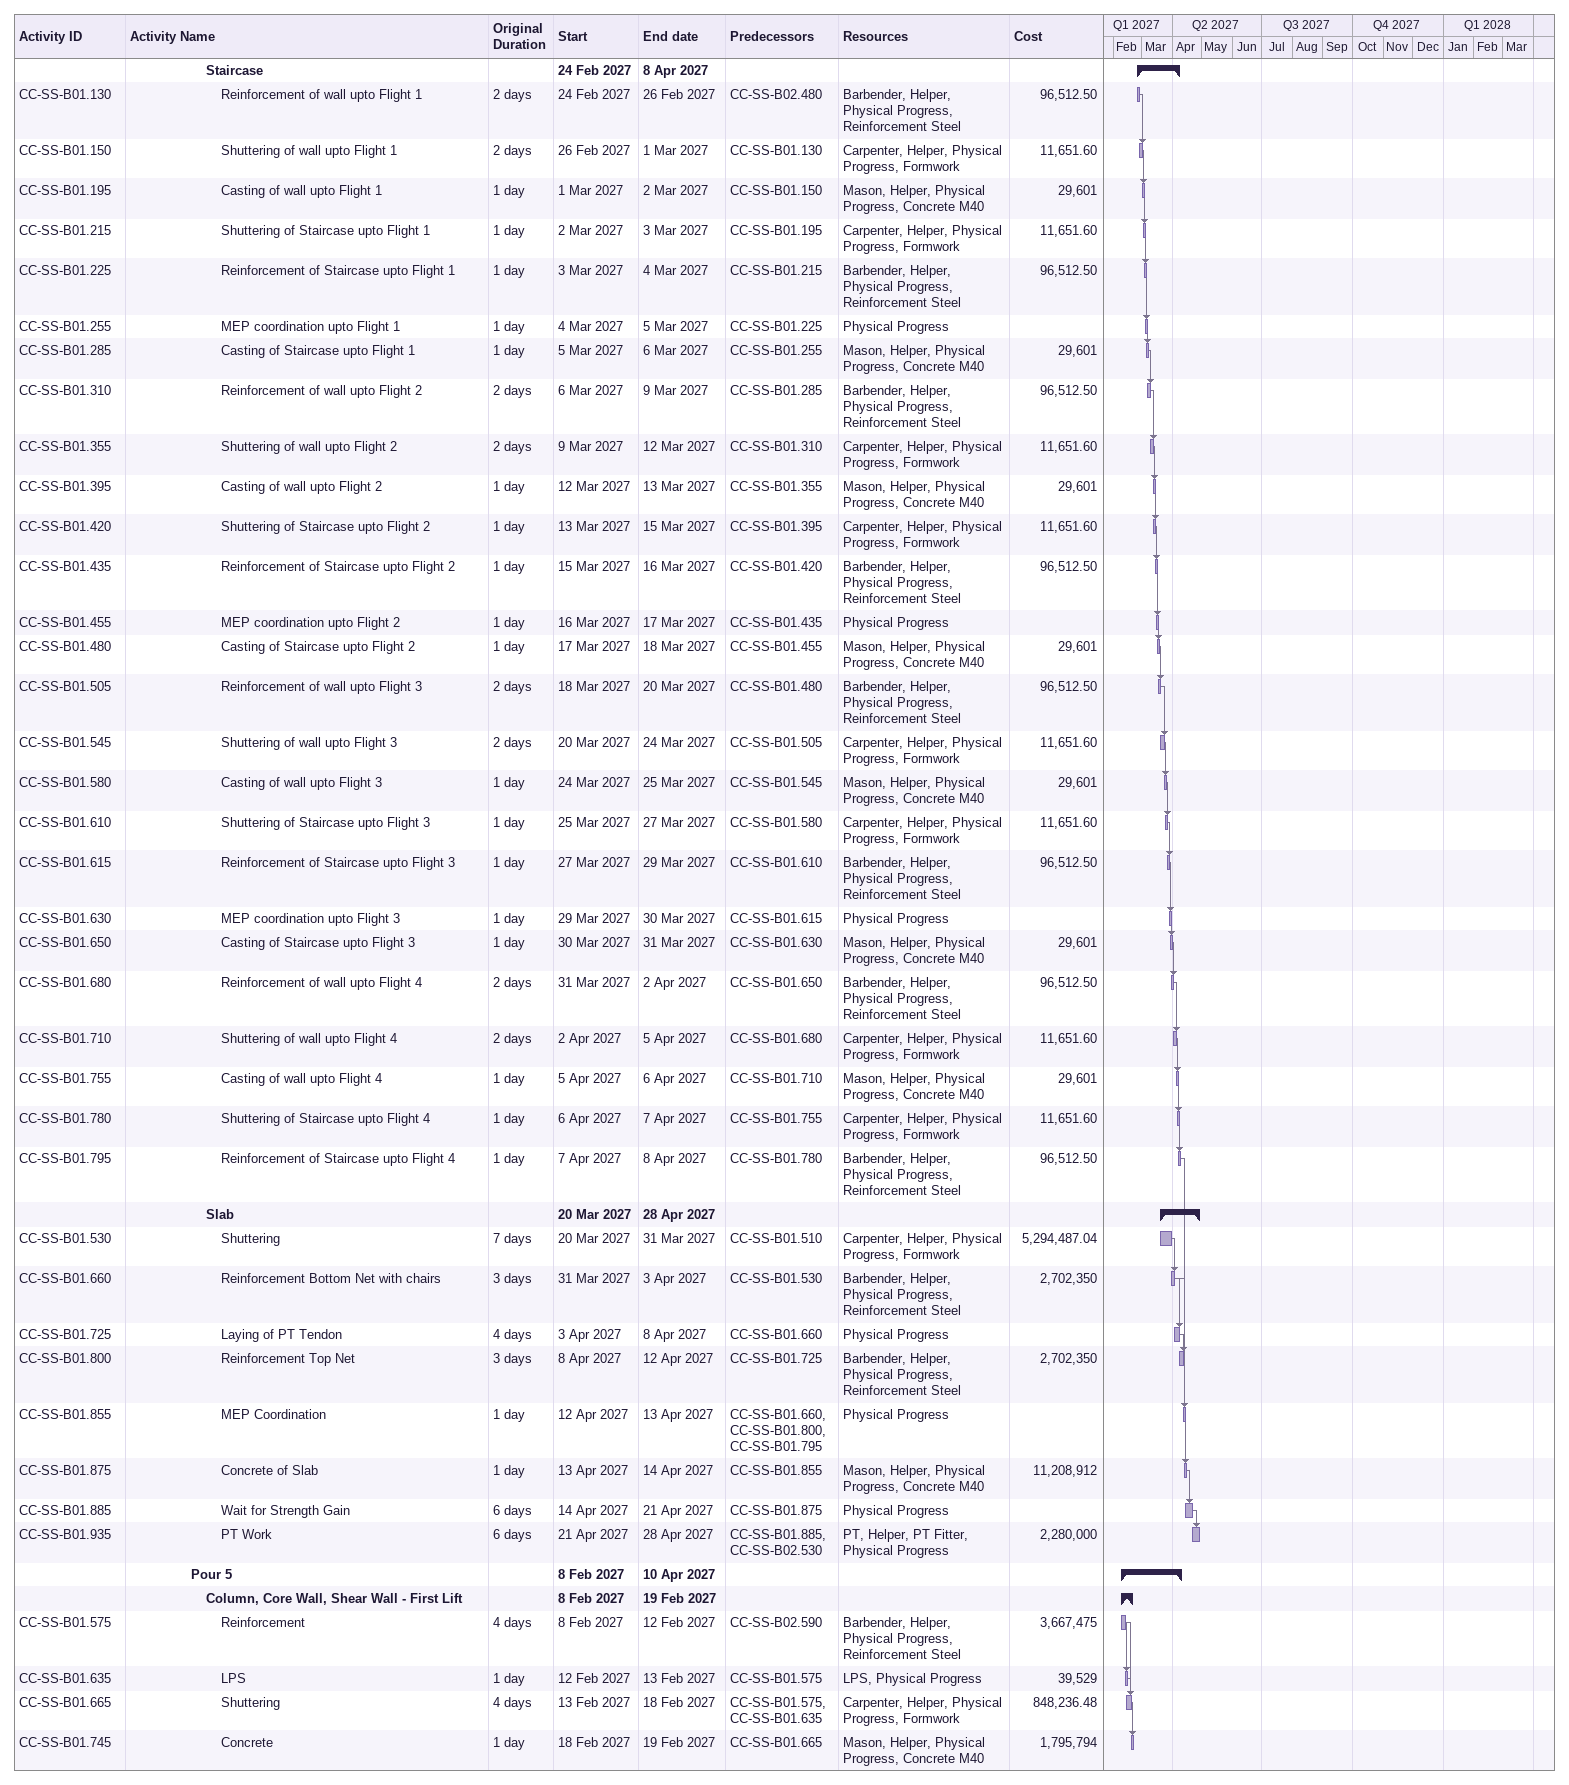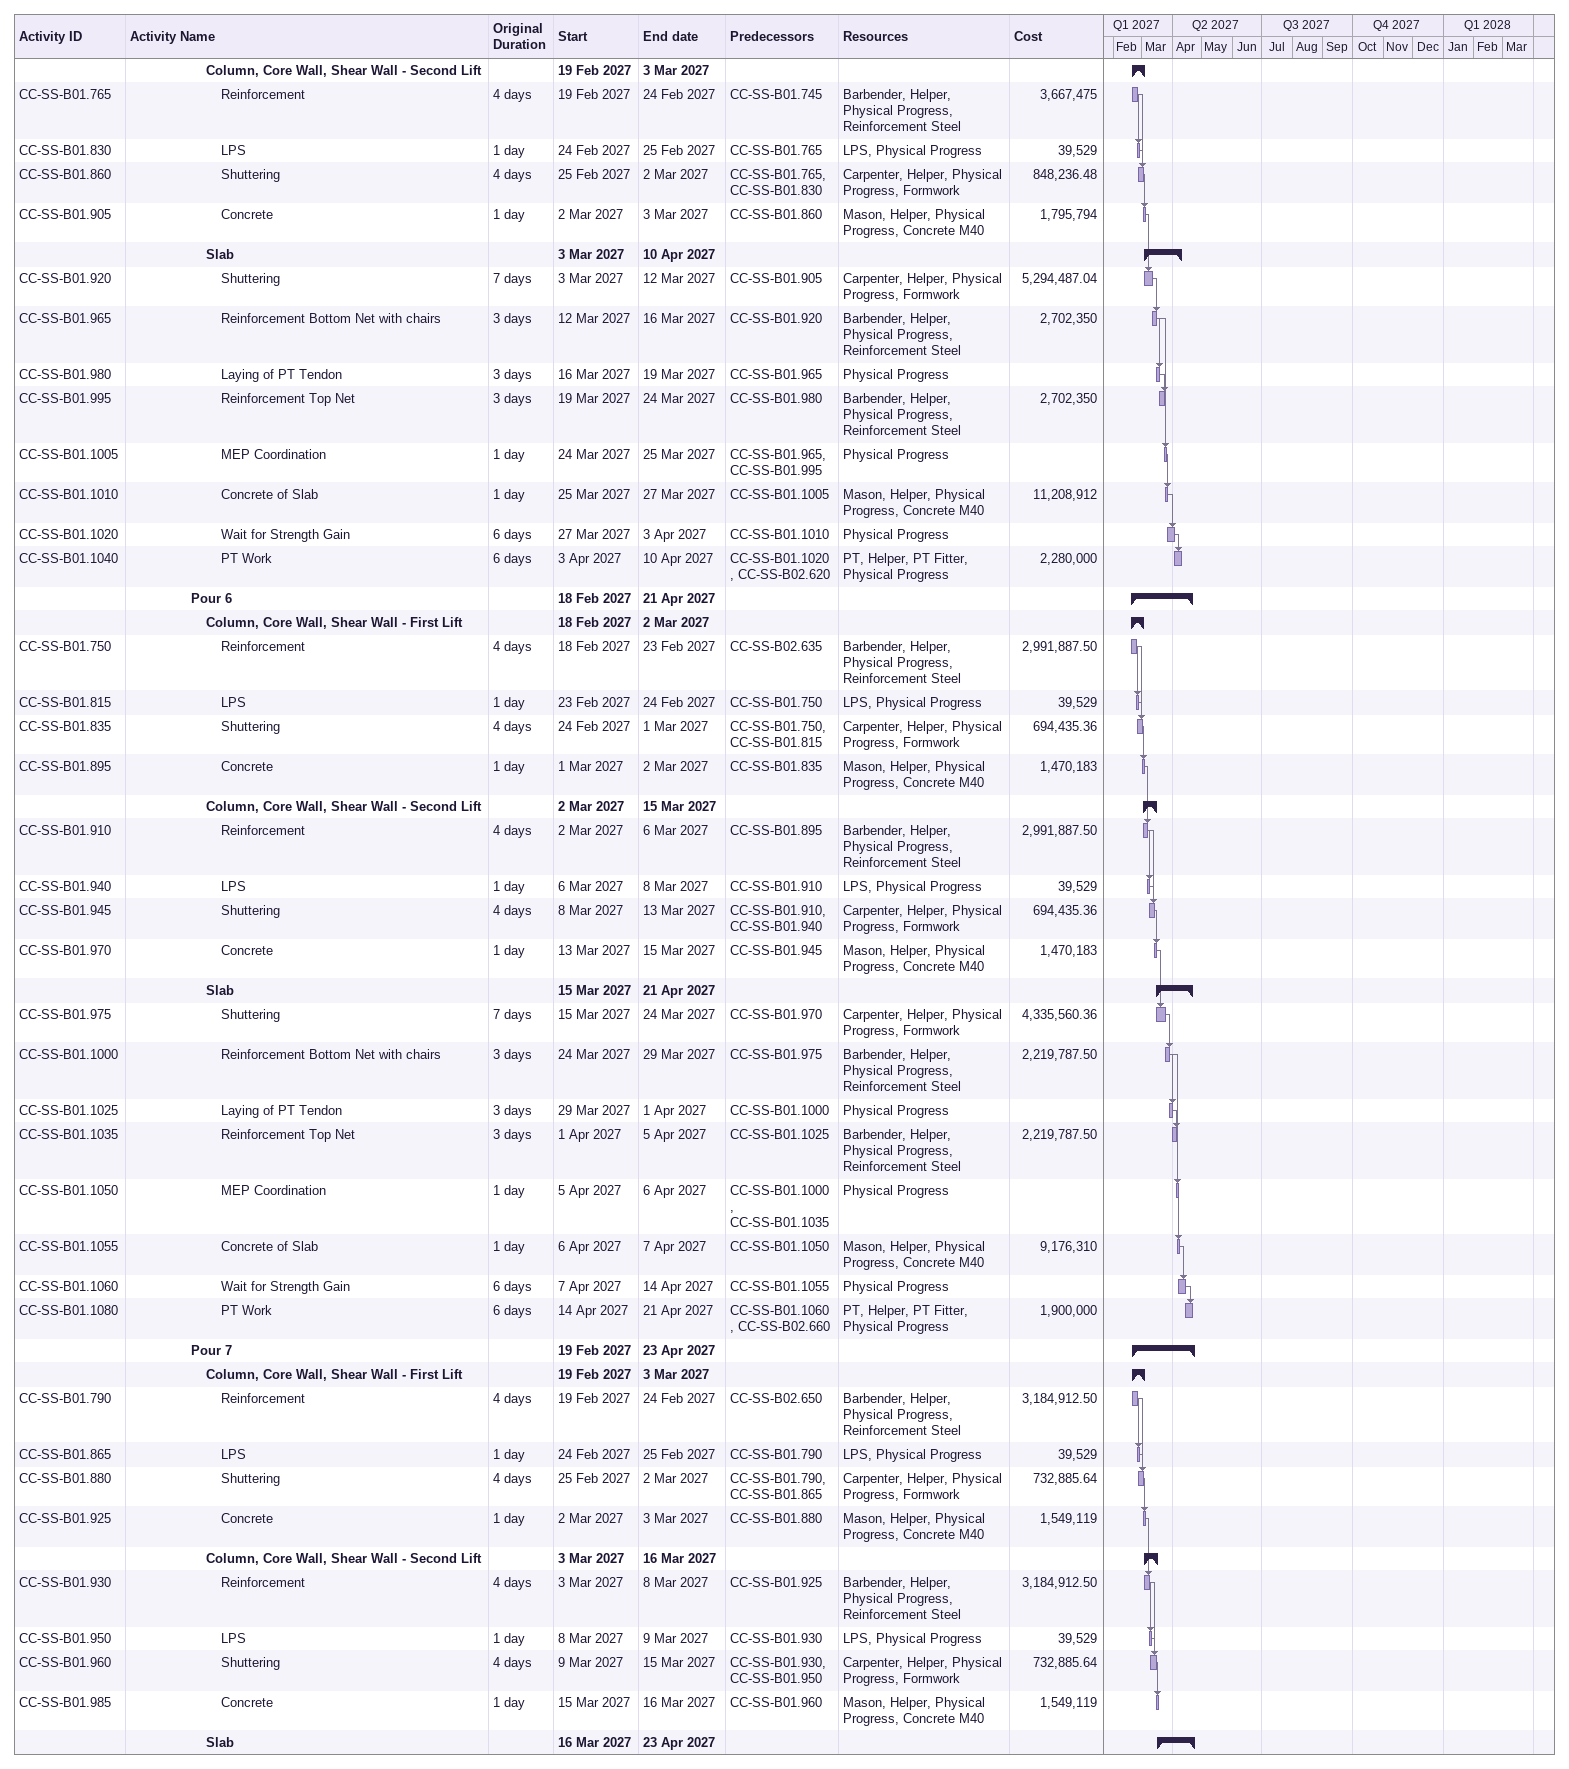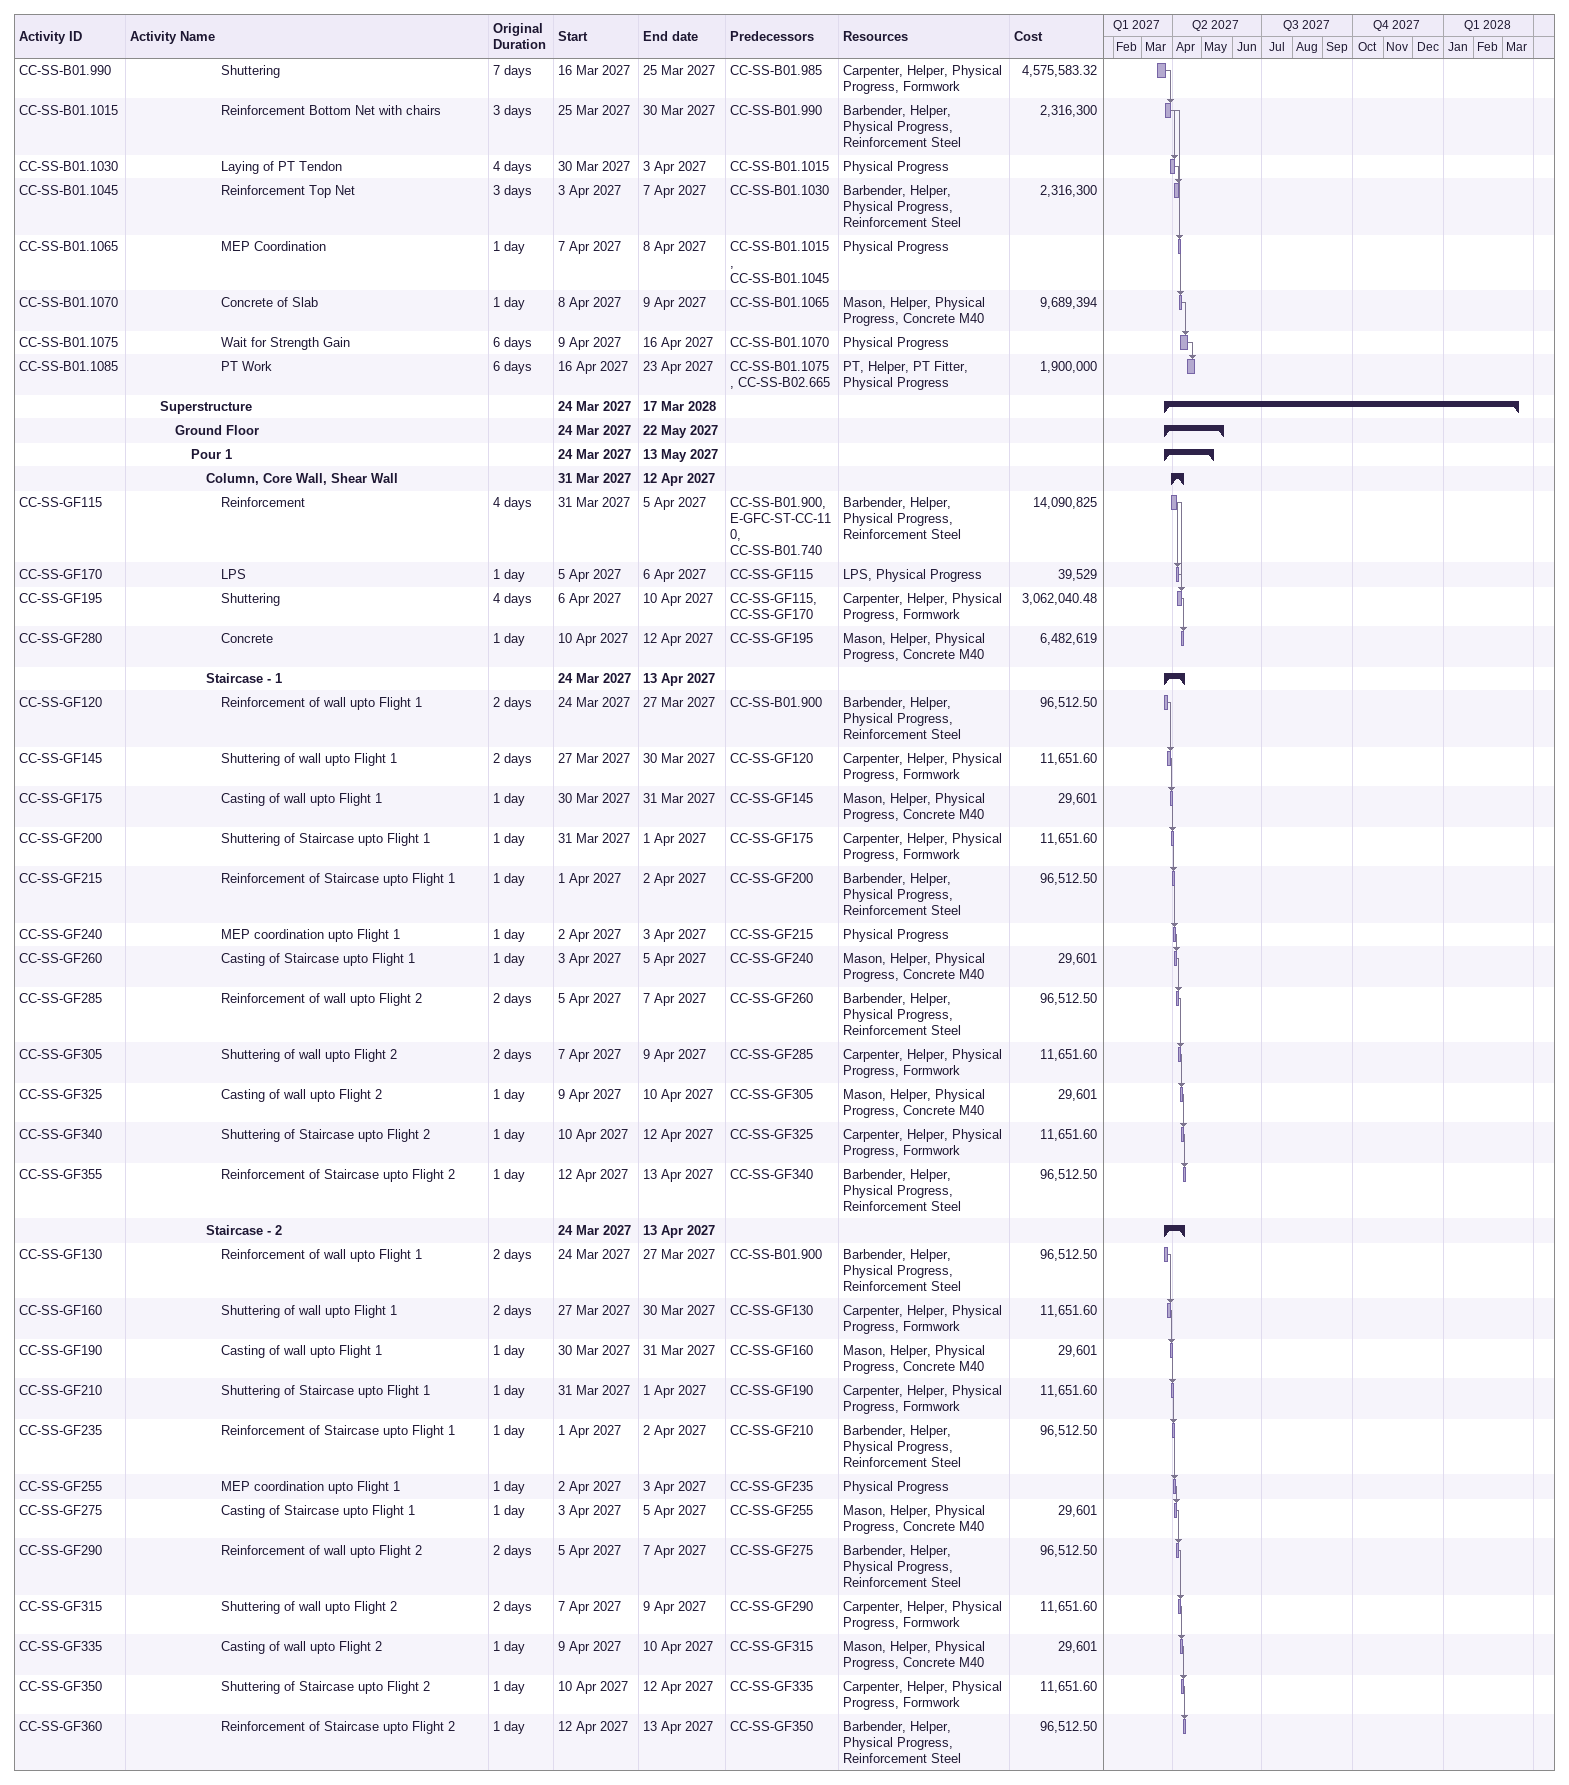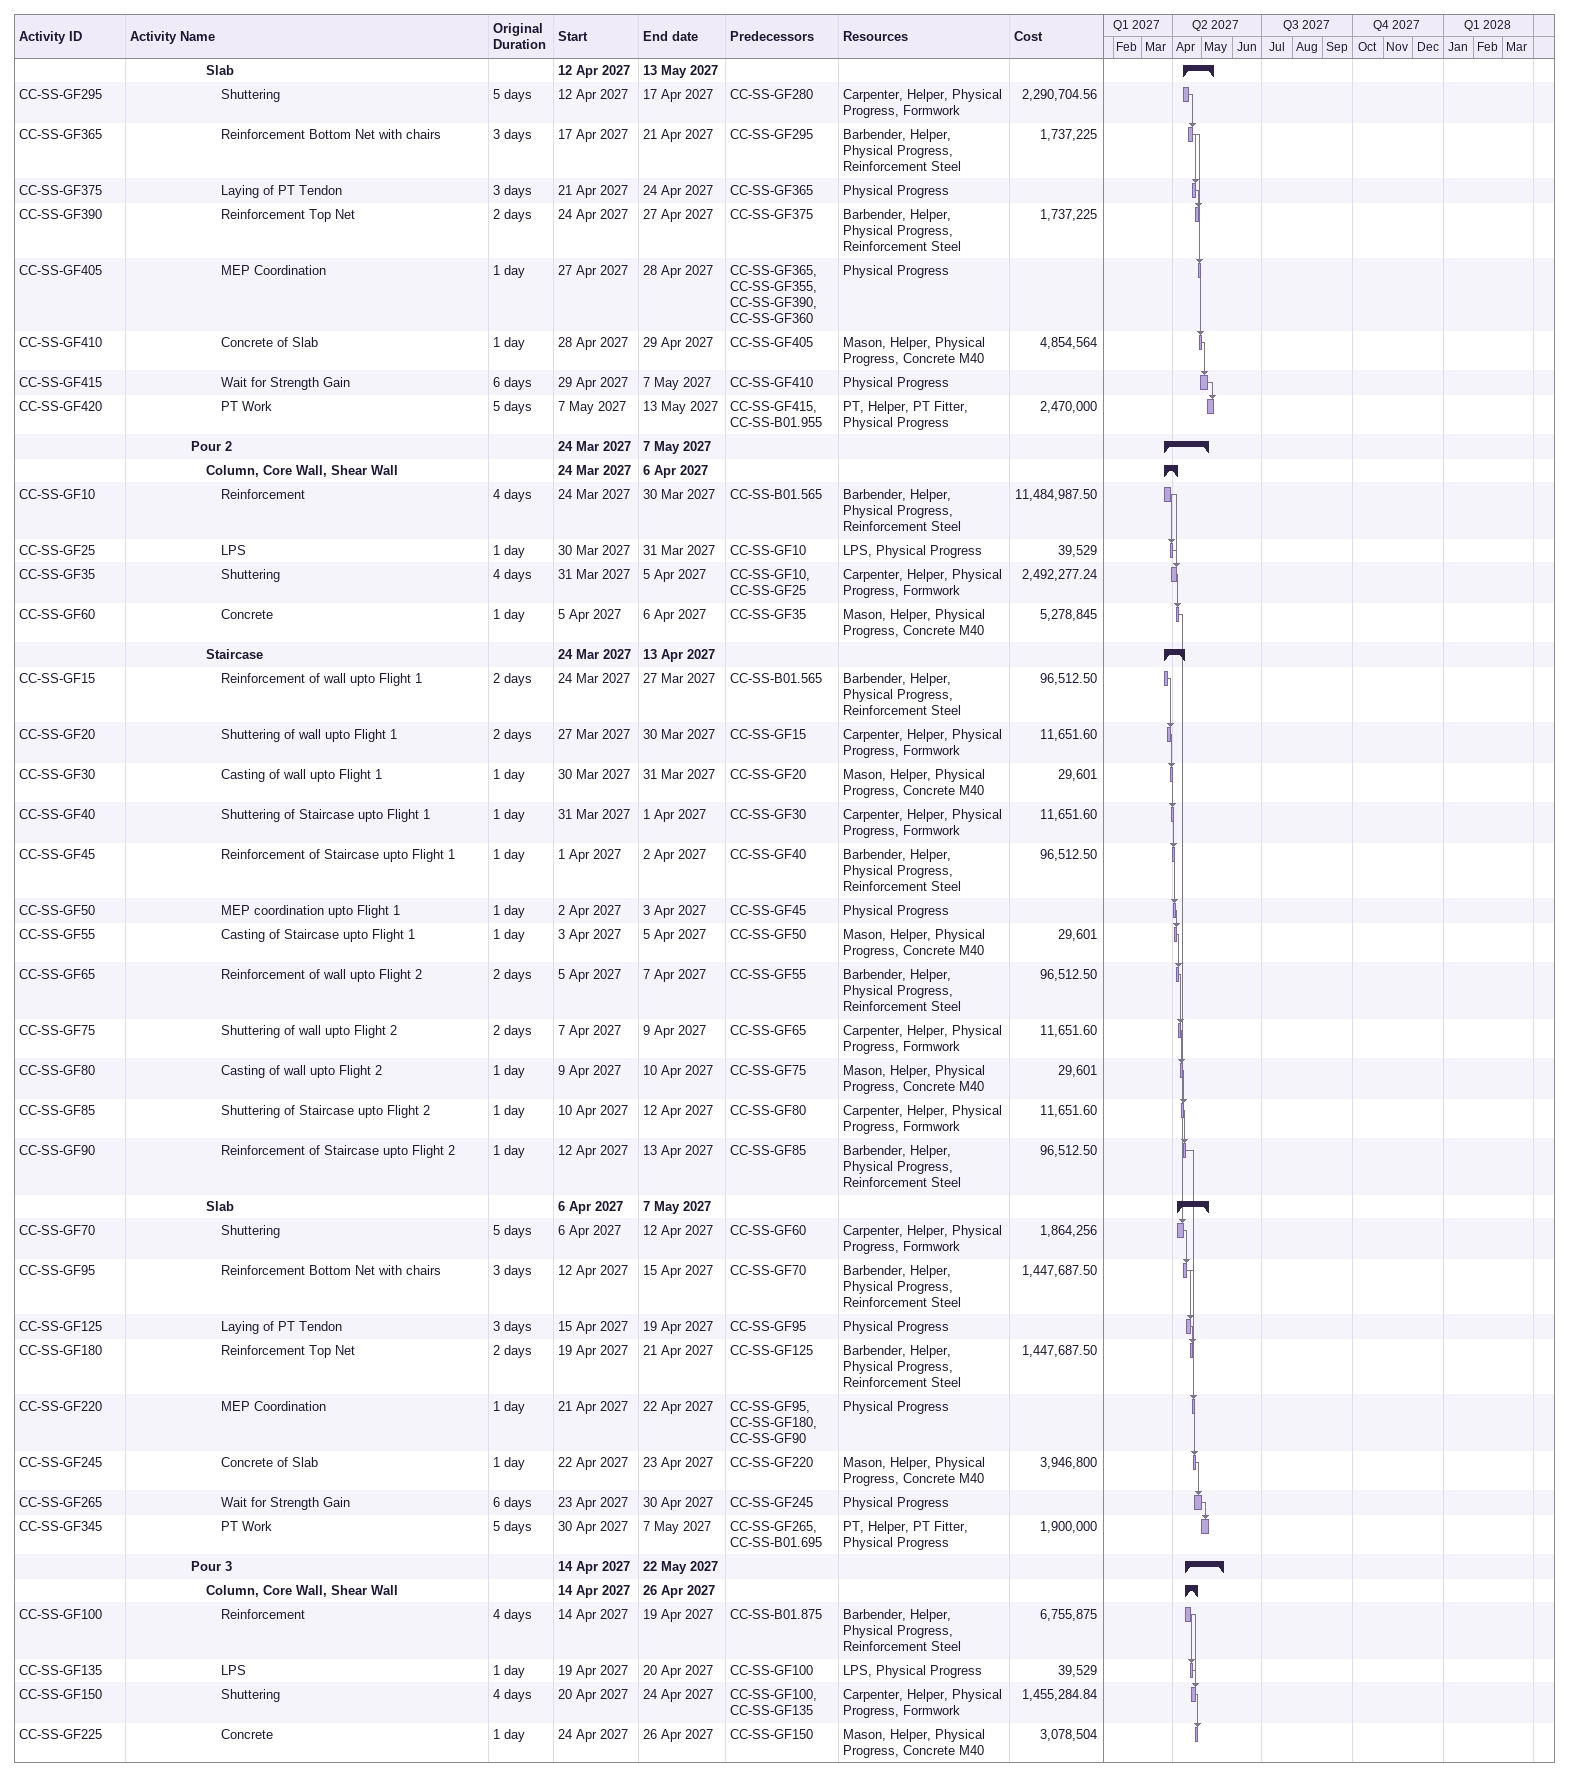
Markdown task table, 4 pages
| ID | Level | Task | Original duration | Start | Finish | Predecessors | Resources | Cost |
|---|---|---|---|---|---|---|---|---|
|  | 6 | **Staircase** |  | 2027-02-24 | 2027-04-08 |  |  |  |
| CC-SS-B01.130 | 7 | Reinforcement of wall upto Flight 1 | 2d | 2027-02-24 | 2027-02-26 | CC-SS-B02.480 | Barbender, Helper, Physical Progress, Reinforcement Steel | 96512.50 |
| CC-SS-B01.150 | 7 | Shuttering of wall upto Flight 1 | 2d | 2027-02-26 | 2027-03-01 | CC-SS-B01.130 | Carpenter, Helper, Physical Progress, Formwork | 11651.60 |
| CC-SS-B01.195 | 7 | Casting of wall upto Flight 1 | 1d | 2027-03-01 | 2027-03-02 | CC-SS-B01.150 | Mason, Helper, Physical Progress, Concrete M40 | 29601 |
| CC-SS-B01.215 | 7 | Shuttering of Staircase upto Flight 1 | 1d | 2027-03-02 | 2027-03-03 | CC-SS-B01.195 | Carpenter, Helper, Physical Progress, Formwork | 11651.60 |
| CC-SS-B01.225 | 7 | Reinforcement of Staircase upto Flight 1 | 1d | 2027-03-03 | 2027-03-04 | CC-SS-B01.215 | Barbender, Helper, Physical Progress, Reinforcement Steel | 96512.50 |
| CC-SS-B01.255 | 7 | MEP coordination upto Flight 1 | 1d | 2027-03-04 | 2027-03-05 | CC-SS-B01.225 | Physical Progress |  |
| CC-SS-B01.285 | 7 | Casting of Staircase upto Flight 1 | 1d | 2027-03-05 | 2027-03-06 | CC-SS-B01.255 | Mason, Helper, Physical Progress, Concrete M40 | 29601 |
| CC-SS-B01.310 | 7 | Reinforcement of wall upto Flight 2 | 2d | 2027-03-06 | 2027-03-09 | CC-SS-B01.285 | Barbender, Helper, Physical Progress, Reinforcement Steel | 96512.50 |
| CC-SS-B01.355 | 7 | Shuttering of wall upto Flight 2 | 2d | 2027-03-09 | 2027-03-12 | CC-SS-B01.310 | Carpenter, Helper, Physical Progress, Formwork | 11651.60 |
| CC-SS-B01.395 | 7 | Casting of wall upto Flight 2 | 1d | 2027-03-12 | 2027-03-13 | CC-SS-B01.355 | Mason, Helper, Physical Progress, Concrete M40 | 29601 |
| CC-SS-B01.420 | 7 | Shuttering of Staircase upto Flight 2 | 1d | 2027-03-13 | 2027-03-15 | CC-SS-B01.395 | Carpenter, Helper, Physical Progress, Formwork | 11651.60 |
| CC-SS-B01.435 | 7 | Reinforcement of Staircase upto Flight 2 | 1d | 2027-03-15 | 2027-03-16 | CC-SS-B01.420 | Barbender, Helper, Physical Progress, Reinforcement Steel | 96512.50 |
| CC-SS-B01.455 | 7 | MEP coordination upto Flight 2 | 1d | 2027-03-16 | 2027-03-17 | CC-SS-B01.435 | Physical Progress |  |
| CC-SS-B01.480 | 7 | Casting of Staircase upto Flight 2 | 1d | 2027-03-17 | 2027-03-18 | CC-SS-B01.455 | Mason, Helper, Physical Progress, Concrete M40 | 29601 |
| CC-SS-B01.505 | 7 | Reinforcement of wall upto Flight 3 | 2d | 2027-03-18 | 2027-03-20 | CC-SS-B01.480 | Barbender, Helper, Physical Progress, Reinforcement Steel | 96512.50 |
| CC-SS-B01.545 | 7 | Shuttering of wall upto Flight 3 | 2d | 2027-03-20 | 2027-03-24 | CC-SS-B01.505 | Carpenter, Helper, Physical Progress, Formwork | 11651.60 |
| CC-SS-B01.580 | 7 | Casting of wall upto Flight 3 | 1d | 2027-03-24 | 2027-03-25 | CC-SS-B01.545 | Mason, Helper, Physical Progress, Concrete M40 | 29601 |
| CC-SS-B01.610 | 7 | Shuttering of Staircase upto Flight 3 | 1d | 2027-03-25 | 2027-03-27 | CC-SS-B01.580 | Carpenter, Helper, Physical Progress, Formwork | 11651.60 |
| CC-SS-B01.615 | 7 | Reinforcement of Staircase upto Flight 3 | 1d | 2027-03-27 | 2027-03-29 | CC-SS-B01.610 | Barbender, Helper, Physical Progress, Reinforcement Steel | 96512.50 |
| CC-SS-B01.630 | 7 | MEP coordination upto Flight 3 | 1d | 2027-03-29 | 2027-03-30 | CC-SS-B01.615 | Physical Progress |  |
| CC-SS-B01.650 | 7 | Casting of Staircase upto Flight 3 | 1d | 2027-03-30 | 2027-03-31 | CC-SS-B01.630 | Mason, Helper, Physical Progress, Concrete M40 | 29601 |
| CC-SS-B01.680 | 7 | Reinforcement of wall upto Flight 4 | 2d | 2027-03-31 | 2027-04-02 | CC-SS-B01.650 | Barbender, Helper, Physical Progress, Reinforcement Steel | 96512.50 |
| CC-SS-B01.710 | 7 | Shuttering of wall upto Flight 4 | 2d | 2027-04-02 | 2027-04-05 | CC-SS-B01.680 | Carpenter, Helper, Physical Progress, Formwork | 11651.60 |
| CC-SS-B01.755 | 7 | Casting of wall upto Flight 4 | 1d | 2027-04-05 | 2027-04-06 | CC-SS-B01.710 | Mason, Helper, Physical Progress, Concrete M40 | 29601 |
| CC-SS-B01.780 | 7 | Shuttering of Staircase upto Flight 4 | 1d | 2027-04-06 | 2027-04-07 | CC-SS-B01.755 | Carpenter, Helper, Physical Progress, Formwork | 11651.60 |
| CC-SS-B01.795 | 7 | Reinforcement of Staircase upto Flight 4 | 1d | 2027-04-07 | 2027-04-08 | CC-SS-B01.780 | Barbender, Helper, Physical Progress, Reinforcement Steel | 96512.50 |
|  | 6 | **Slab** |  | 2027-03-20 | 2027-04-28 |  |  |  |
| CC-SS-B01.530 | 7 | Shuttering | 7d | 2027-03-20 | 2027-03-31 | CC-SS-B01.510 | Carpenter, Helper, Physical Progress, Formwork | 5294487.04 |
| CC-SS-B01.660 | 7 | Reinforcement Bottom Net with chairs | 3d | 2027-03-31 | 2027-04-03 | CC-SS-B01.530 | Barbender, Helper, Physical Progress, Reinforcement Steel | 2702350 |
| CC-SS-B01.725 | 7 | Laying of PT Tendon | 4d | 2027-04-03 | 2027-04-08 | CC-SS-B01.660 | Physical Progress |  |
| CC-SS-B01.800 | 7 | Reinforcement Top Net | 3d | 2027-04-08 | 2027-04-12 | CC-SS-B01.725 | Barbender, Helper, Physical Progress, Reinforcement Steel | 2702350 |
| CC-SS-B01.855 | 7 | MEP Coordination | 1d | 2027-04-12 | 2027-04-13 | CC-SS-B01.660, CC-SS-B01.800, CC-SS-B01.795 | Physical Progress |  |
| CC-SS-B01.875 | 7 | Concrete of Slab | 1d | 2027-04-13 | 2027-04-14 | CC-SS-B01.855 | Mason, Helper, Physical Progress, Concrete M40 | 11208912 |
| CC-SS-B01.885 | 7 | Wait for Strength Gain | 6d | 2027-04-14 | 2027-04-21 | CC-SS-B01.875 | Physical Progress |  |
| CC-SS-B01.935 | 7 | PT Work | 6d | 2027-04-21 | 2027-04-28 | CC-SS-B01.885, CC-SS-B02.530 | PT, Helper, PT Fitter, Physical Progress | 2280000 |
|  | 5 | **Pour 5** |  | 2027-02-08 | 2027-04-10 |  |  |  |
|  | 6 | **Column, Core Wall, Shear Wall - First Lift** |  | 2027-02-08 | 2027-02-19 |  |  |  |
| CC-SS-B01.575 | 7 | Reinforcement | 4d | 2027-02-08 | 2027-02-12 | CC-SS-B02.590 | Barbender, Helper, Physical Progress, Reinforcement Steel | 3667475 |
| CC-SS-B01.635 | 7 | LPS | 1d | 2027-02-12 | 2027-02-13 | CC-SS-B01.575 | LPS, Physical Progress | 39529 |
| CC-SS-B01.665 | 7 | Shuttering | 4d | 2027-02-13 | 2027-02-18 | CC-SS-B01.575, CC-SS-B01.635 | Carpenter, Helper, Physical Progress, Formwork | 848236.48 |
| CC-SS-B01.745 | 7 | Concrete | 1d | 2027-02-18 | 2027-02-19 | CC-SS-B01.665 | Mason, Helper, Physical Progress, Concrete M40 | 1795794 |
|  | 6 | **Column, Core Wall, Shear Wall - Second Lift** |  | 2027-02-19 | 2027-03-03 |  |  |  |
| CC-SS-B01.765 | 7 | Reinforcement | 4d | 2027-02-19 | 2027-02-24 | CC-SS-B01.745 | Barbender, Helper, Physical Progress, Reinforcement Steel | 3667475 |
| CC-SS-B01.830 | 7 | LPS | 1d | 2027-02-24 | 2027-02-25 | CC-SS-B01.765 | LPS, Physical Progress | 39529 |
| CC-SS-B01.860 | 7 | Shuttering | 4d | 2027-02-25 | 2027-03-02 | CC-SS-B01.765, CC-SS-B01.830 | Carpenter, Helper, Physical Progress, Formwork | 848236.48 |
| CC-SS-B01.905 | 7 | Concrete | 1d | 2027-03-02 | 2027-03-03 | CC-SS-B01.860 | Mason, Helper, Physical Progress, Concrete M40 | 1795794 |
|  | 6 | **Slab** |  | 2027-03-03 | 2027-04-10 |  |  |  |
| CC-SS-B01.920 | 7 | Shuttering | 7d | 2027-03-03 | 2027-03-12 | CC-SS-B01.905 | Carpenter, Helper, Physical Progress, Formwork | 5294487.04 |
| CC-SS-B01.965 | 7 | Reinforcement Bottom Net with chairs | 3d | 2027-03-12 | 2027-03-16 | CC-SS-B01.920 | Barbender, Helper, Physical Progress, Reinforcement Steel | 2702350 |
| CC-SS-B01.980 | 7 | Laying of PT Tendon | 3d | 2027-03-16 | 2027-03-19 | CC-SS-B01.965 | Physical Progress |  |
| CC-SS-B01.995 | 7 | Reinforcement Top Net | 3d | 2027-03-19 | 2027-03-24 | CC-SS-B01.980 | Barbender, Helper, Physical Progress, Reinforcement Steel | 2702350 |
| CC-SS-B01.1005 | 7 | MEP Coordination | 1d | 2027-03-24 | 2027-03-25 | CC-SS-B01.965, CC-SS-B01.995 | Physical Progress |  |
| CC-SS-B01.1010 | 7 | Concrete of Slab | 1d | 2027-03-25 | 2027-03-27 | CC-SS-B01.1005 | Mason, Helper, Physical Progress, Concrete M40 | 11208912 |
| CC-SS-B01.1020 | 7 | Wait for Strength Gain | 6d | 2027-03-27 | 2027-04-03 | CC-SS-B01.1010 | Physical Progress |  |
| CC-SS-B01.1040 | 7 | PT Work | 6d | 2027-04-03 | 2027-04-10 | CC-SS-B01.1020, CC-SS-B02.620 | PT, Helper, PT Fitter, Physical Progress | 2280000 |
|  | 5 | **Pour 6** |  | 2027-02-18 | 2027-04-21 |  |  |  |
|  | 6 | **Column, Core Wall, Shear Wall - First Lift** |  | 2027-02-18 | 2027-03-02 |  |  |  |
| CC-SS-B01.750 | 7 | Reinforcement | 4d | 2027-02-18 | 2027-02-23 | CC-SS-B02.635 | Barbender, Helper, Physical Progress, Reinforcement Steel | 2991887.50 |
| CC-SS-B01.815 | 7 | LPS | 1d | 2027-02-23 | 2027-02-24 | CC-SS-B01.750 | LPS, Physical Progress | 39529 |
| CC-SS-B01.835 | 7 | Shuttering | 4d | 2027-02-24 | 2027-03-01 | CC-SS-B01.750, CC-SS-B01.815 | Carpenter, Helper, Physical Progress, Formwork | 694435.36 |
| CC-SS-B01.895 | 7 | Concrete | 1d | 2027-03-01 | 2027-03-02 | CC-SS-B01.835 | Mason, Helper, Physical Progress, Concrete M40 | 1470183 |
|  | 6 | **Column, Core Wall, Shear Wall - Second Lift** |  | 2027-03-02 | 2027-03-15 |  |  |  |
| CC-SS-B01.910 | 7 | Reinforcement | 4d | 2027-03-02 | 2027-03-06 | CC-SS-B01.895 | Barbender, Helper, Physical Progress, Reinforcement Steel | 2991887.50 |
| CC-SS-B01.940 | 7 | LPS | 1d | 2027-03-06 | 2027-03-08 | CC-SS-B01.910 | LPS, Physical Progress | 39529 |
| CC-SS-B01.945 | 7 | Shuttering | 4d | 2027-03-08 | 2027-03-13 | CC-SS-B01.910, CC-SS-B01.940 | Carpenter, Helper, Physical Progress, Formwork | 694435.36 |
| CC-SS-B01.970 | 7 | Concrete | 1d | 2027-03-13 | 2027-03-15 | CC-SS-B01.945 | Mason, Helper, Physical Progress, Concrete M40 | 1470183 |
|  | 6 | **Slab** |  | 2027-03-15 | 2027-04-21 |  |  |  |
| CC-SS-B01.975 | 7 | Shuttering | 7d | 2027-03-15 | 2027-03-24 | CC-SS-B01.970 | Carpenter, Helper, Physical Progress, Formwork | 4335560.36 |
| CC-SS-B01.1000 | 7 | Reinforcement Bottom Net with chairs | 3d | 2027-03-24 | 2027-03-29 | CC-SS-B01.975 | Barbender, Helper, Physical Progress, Reinforcement Steel | 2219787.50 |
| CC-SS-B01.1025 | 7 | Laying of PT Tendon | 3d | 2027-03-29 | 2027-04-01 | CC-SS-B01.1000 | Physical Progress |  |
| CC-SS-B01.1035 | 7 | Reinforcement Top Net | 3d | 2027-04-01 | 2027-04-05 | CC-SS-B01.1025 | Barbender, Helper, Physical Progress, Reinforcement Steel | 2219787.50 |
| CC-SS-B01.1050 | 7 | MEP Coordination | 1d | 2027-04-05 | 2027-04-06 | CC-SS-B01.1000, CC-SS-B01.1035 | Physical Progress |  |
| CC-SS-B01.1055 | 7 | Concrete of Slab | 1d | 2027-04-06 | 2027-04-07 | CC-SS-B01.1050 | Mason, Helper, Physical Progress, Concrete M40 | 9176310 |
| CC-SS-B01.1060 | 7 | Wait for Strength Gain | 6d | 2027-04-07 | 2027-04-14 | CC-SS-B01.1055 | Physical Progress |  |
| CC-SS-B01.1080 | 7 | PT Work | 6d | 2027-04-14 | 2027-04-21 | CC-SS-B01.1060, CC-SS-B02.660 | PT, Helper, PT Fitter, Physical Progress | 1900000 |
|  | 5 | **Pour 7** |  | 2027-02-19 | 2027-04-23 |  |  |  |
|  | 6 | **Column, Core Wall, Shear Wall - First Lift** |  | 2027-02-19 | 2027-03-03 |  |  |  |
| CC-SS-B01.790 | 7 | Reinforcement | 4d | 2027-02-19 | 2027-02-24 | CC-SS-B02.650 | Barbender, Helper, Physical Progress, Reinforcement Steel | 3184912.50 |
| CC-SS-B01.865 | 7 | LPS | 1d | 2027-02-24 | 2027-02-25 | CC-SS-B01.790 | LPS, Physical Progress | 39529 |
| CC-SS-B01.880 | 7 | Shuttering | 4d | 2027-02-25 | 2027-03-02 | CC-SS-B01.790, CC-SS-B01.865 | Carpenter, Helper, Physical Progress, Formwork | 732885.64 |
| CC-SS-B01.925 | 7 | Concrete | 1d | 2027-03-02 | 2027-03-03 | CC-SS-B01.880 | Mason, Helper, Physical Progress, Concrete M40 | 1549119 |
|  | 6 | **Column, Core Wall, Shear Wall - Second Lift** |  | 2027-03-03 | 2027-03-16 |  |  |  |
| CC-SS-B01.930 | 7 | Reinforcement | 4d | 2027-03-03 | 2027-03-08 | CC-SS-B01.925 | Barbender, Helper, Physical Progress, Reinforcement Steel | 3184912.50 |
| CC-SS-B01.950 | 7 | LPS | 1d | 2027-03-08 | 2027-03-09 | CC-SS-B01.930 | LPS, Physical Progress | 39529 |
| CC-SS-B01.960 | 7 | Shuttering | 4d | 2027-03-09 | 2027-03-15 | CC-SS-B01.930, CC-SS-B01.950 | Carpenter, Helper, Physical Progress, Formwork | 732885.64 |
| CC-SS-B01.985 | 7 | Concrete | 1d | 2027-03-15 | 2027-03-16 | CC-SS-B01.960 | Mason, Helper, Physical Progress, Concrete M40 | 1549119 |
|  | 6 | **Slab** |  | 2027-03-16 | 2027-04-23 |  |  |  |
| CC-SS-B01.990 | 7 | Shuttering | 7d | 2027-03-16 | 2027-03-25 | CC-SS-B01.985 | Carpenter, Helper, Physical Progress, Formwork | 4575583.32 |
| CC-SS-B01.1015 | 7 | Reinforcement Bottom Net with chairs | 3d | 2027-03-25 | 2027-03-30 | CC-SS-B01.990 | Barbender, Helper, Physical Progress, Reinforcement Steel | 2316300 |
| CC-SS-B01.1030 | 7 | Laying of PT Tendon | 4d | 2027-03-30 | 2027-04-03 | CC-SS-B01.1015 | Physical Progress |  |
| CC-SS-B01.1045 | 7 | Reinforcement Top Net | 3d | 2027-04-03 | 2027-04-07 | CC-SS-B01.1030 | Barbender, Helper, Physical Progress, Reinforcement Steel | 2316300 |
| CC-SS-B01.1065 | 7 | MEP Coordination | 1d | 2027-04-07 | 2027-04-08 | CC-SS-B01.1015, CC-SS-B01.1045 | Physical Progress |  |
| CC-SS-B01.1070 | 7 | Concrete of Slab | 1d | 2027-04-08 | 2027-04-09 | CC-SS-B01.1065 | Mason, Helper, Physical Progress, Concrete M40 | 9689394 |
| CC-SS-B01.1075 | 7 | Wait for Strength Gain | 6d | 2027-04-09 | 2027-04-16 | CC-SS-B01.1070 | Physical Progress |  |
| CC-SS-B01.1085 | 7 | PT Work | 6d | 2027-04-16 | 2027-04-23 | CC-SS-B01.1075, CC-SS-B02.665 | PT, Helper, PT Fitter, Physical Progress | 1900000 |
|  | 3 | **Superstructure** |  | 2027-03-24 | 2028-03-17 |  |  |  |
|  | 4 | **Ground Floor** |  | 2027-03-24 | 2027-05-22 |  |  |  |
|  | 5 | **Pour 1** |  | 2027-03-24 | 2027-05-13 |  |  |  |
|  | 6 | **Column, Core Wall, Shear Wall** |  | 2027-03-31 | 2027-04-12 |  |  |  |
| CC-SS-GF115 | 7 | Reinforcement | 4d | 2027-03-31 | 2027-04-05 | CC-SS-B01.900, E-GFC-ST-CC-110, CC-SS-B01.740 | Barbender, Helper, Physical Progress, Reinforcement Steel | 14090825 |
| CC-SS-GF170 | 7 | LPS | 1d | 2027-04-05 | 2027-04-06 | CC-SS-GF115 | LPS, Physical Progress | 39529 |
| CC-SS-GF195 | 7 | Shuttering | 4d | 2027-04-06 | 2027-04-10 | CC-SS-GF115, CC-SS-GF170 | Carpenter, Helper, Physical Progress, Formwork | 3062040.48 |
| CC-SS-GF280 | 7 | Concrete | 1d | 2027-04-10 | 2027-04-12 | CC-SS-GF195 | Mason, Helper, Physical Progress, Concrete M40 | 6482619 |
|  | 6 | **Staircase - 1** |  | 2027-03-24 | 2027-04-13 |  |  |  |
| CC-SS-GF120 | 7 | Reinforcement of wall upto Flight 1 | 2d | 2027-03-24 | 2027-03-27 | CC-SS-B01.900 | Barbender, Helper, Physical Progress, Reinforcement Steel | 96512.50 |
| CC-SS-GF145 | 7 | Shuttering of wall upto Flight 1 | 2d | 2027-03-27 | 2027-03-30 | CC-SS-GF120 | Carpenter, Helper, Physical Progress, Formwork | 11651.60 |
| CC-SS-GF175 | 7 | Casting of wall upto Flight 1 | 1d | 2027-03-30 | 2027-03-31 | CC-SS-GF145 | Mason, Helper, Physical Progress, Concrete M40 | 29601 |
| CC-SS-GF200 | 7 | Shuttering of Staircase upto Flight 1 | 1d | 2027-03-31 | 2027-04-01 | CC-SS-GF175 | Carpenter, Helper, Physical Progress, Formwork | 11651.60 |
| CC-SS-GF215 | 7 | Reinforcement of Staircase upto Flight 1 | 1d | 2027-04-01 | 2027-04-02 | CC-SS-GF200 | Barbender, Helper, Physical Progress, Reinforcement Steel | 96512.50 |
| CC-SS-GF240 | 7 | MEP coordination upto Flight 1 | 1d | 2027-04-02 | 2027-04-03 | CC-SS-GF215 | Physical Progress |  |
| CC-SS-GF260 | 7 | Casting of Staircase upto Flight 1 | 1d | 2027-04-03 | 2027-04-05 | CC-SS-GF240 | Mason, Helper, Physical Progress, Concrete M40 | 29601 |
| CC-SS-GF285 | 7 | Reinforcement of wall upto Flight 2 | 2d | 2027-04-05 | 2027-04-07 | CC-SS-GF260 | Barbender, Helper, Physical Progress, Reinforcement Steel | 96512.50 |
| CC-SS-GF305 | 7 | Shuttering of wall upto Flight 2 | 2d | 2027-04-07 | 2027-04-09 | CC-SS-GF285 | Carpenter, Helper, Physical Progress, Formwork | 11651.60 |
| CC-SS-GF325 | 7 | Casting of wall upto Flight 2 | 1d | 2027-04-09 | 2027-04-10 | CC-SS-GF305 | Mason, Helper, Physical Progress, Concrete M40 | 29601 |
| CC-SS-GF340 | 7 | Shuttering of Staircase upto Flight 2 | 1d | 2027-04-10 | 2027-04-12 | CC-SS-GF325 | Carpenter, Helper, Physical Progress, Formwork | 11651.60 |
| CC-SS-GF355 | 7 | Reinforcement of Staircase upto Flight 2 | 1d | 2027-04-12 | 2027-04-13 | CC-SS-GF340 | Barbender, Helper, Physical Progress, Reinforcement Steel | 96512.50 |
|  | 6 | **Staircase - 2** |  | 2027-03-24 | 2027-04-13 |  |  |  |
| CC-SS-GF130 | 7 | Reinforcement of wall upto Flight 1 | 2d | 2027-03-24 | 2027-03-27 | CC-SS-B01.900 | Barbender, Helper, Physical Progress, Reinforcement Steel | 96512.50 |
| CC-SS-GF160 | 7 | Shuttering of wall upto Flight 1 | 2d | 2027-03-27 | 2027-03-30 | CC-SS-GF130 | Carpenter, Helper, Physical Progress, Formwork | 11651.60 |
| CC-SS-GF190 | 7 | Casting of wall upto Flight 1 | 1d | 2027-03-30 | 2027-03-31 | CC-SS-GF160 | Mason, Helper, Physical Progress, Concrete M40 | 29601 |
| CC-SS-GF210 | 7 | Shuttering of Staircase upto Flight 1 | 1d | 2027-03-31 | 2027-04-01 | CC-SS-GF190 | Carpenter, Helper, Physical Progress, Formwork | 11651.60 |
| CC-SS-GF235 | 7 | Reinforcement of Staircase upto Flight 1 | 1d | 2027-04-01 | 2027-04-02 | CC-SS-GF210 | Barbender, Helper, Physical Progress, Reinforcement Steel | 96512.50 |
| CC-SS-GF255 | 7 | MEP coordination upto Flight 1 | 1d | 2027-04-02 | 2027-04-03 | CC-SS-GF235 | Physical Progress |  |
| CC-SS-GF275 | 7 | Casting of Staircase upto Flight 1 | 1d | 2027-04-03 | 2027-04-05 | CC-SS-GF255 | Mason, Helper, Physical Progress, Concrete M40 | 29601 |
| CC-SS-GF290 | 7 | Reinforcement of wall upto Flight 2 | 2d | 2027-04-05 | 2027-04-07 | CC-SS-GF275 | Barbender, Helper, Physical Progress, Reinforcement Steel | 96512.50 |
| CC-SS-GF315 | 7 | Shuttering of wall upto Flight 2 | 2d | 2027-04-07 | 2027-04-09 | CC-SS-GF290 | Carpenter, Helper, Physical Progress, Formwork | 11651.60 |
| CC-SS-GF335 | 7 | Casting of wall upto Flight 2 | 1d | 2027-04-09 | 2027-04-10 | CC-SS-GF315 | Mason, Helper, Physical Progress, Concrete M40 | 29601 |
| CC-SS-GF350 | 7 | Shuttering of Staircase upto Flight 2 | 1d | 2027-04-10 | 2027-04-12 | CC-SS-GF335 | Carpenter, Helper, Physical Progress, Formwork | 11651.60 |
| CC-SS-GF360 | 7 | Reinforcement of Staircase upto Flight 2 | 1d | 2027-04-12 | 2027-04-13 | CC-SS-GF350 | Barbender, Helper, Physical Progress, Reinforcement Steel | 96512.50 |
|  | 6 | **Slab** |  | 2027-04-12 | 2027-05-13 |  |  |  |
| CC-SS-GF295 | 7 | Shuttering | 5d | 2027-04-12 | 2027-04-17 | CC-SS-GF280 | Carpenter, Helper, Physical Progress, Formwork | 2290704.56 |
| CC-SS-GF365 | 7 | Reinforcement Bottom Net with chairs | 3d | 2027-04-17 | 2027-04-21 | CC-SS-GF295 | Barbender, Helper, Physical Progress, Reinforcement Steel | 1737225 |
| CC-SS-GF375 | 7 | Laying of PT Tendon | 3d | 2027-04-21 | 2027-04-24 | CC-SS-GF365 | Physical Progress |  |
| CC-SS-GF390 | 7 | Reinforcement Top Net | 2d | 2027-04-24 | 2027-04-27 | CC-SS-GF375 | Barbender, Helper, Physical Progress, Reinforcement Steel | 1737225 |
| CC-SS-GF405 | 7 | MEP Coordination | 1d | 2027-04-27 | 2027-04-28 | CC-SS-GF365, CC-SS-GF355, CC-SS-GF390, CC-SS-GF360 | Physical Progress |  |
| CC-SS-GF410 | 7 | Concrete of Slab | 1d | 2027-04-28 | 2027-04-29 | CC-SS-GF405 | Mason, Helper, Physical Progress, Concrete M40 | 4854564 |
| CC-SS-GF415 | 7 | Wait for Strength Gain | 6d | 2027-04-29 | 2027-05-07 | CC-SS-GF410 | Physical Progress |  |
| CC-SS-GF420 | 7 | PT Work | 5d | 2027-05-07 | 2027-05-13 | CC-SS-GF415, CC-SS-B01.955 | PT, Helper, PT Fitter, Physical Progress | 2470000 |
|  | 5 | **Pour 2** |  | 2027-03-24 | 2027-05-07 |  |  |  |
|  | 6 | **Column, Core Wall, Shear Wall** |  | 2027-03-24 | 2027-04-06 |  |  |  |
| CC-SS-GF10 | 7 | Reinforcement | 4d | 2027-03-24 | 2027-03-30 | CC-SS-B01.565 | Barbender, Helper, Physical Progress, Reinforcement Steel | 11484987.50 |
| CC-SS-GF25 | 7 | LPS | 1d | 2027-03-30 | 2027-03-31 | CC-SS-GF10 | LPS, Physical Progress | 39529 |
| CC-SS-GF35 | 7 | Shuttering | 4d | 2027-03-31 | 2027-04-05 | CC-SS-GF10, CC-SS-GF25 | Carpenter, Helper, Physical Progress, Formwork | 2492277.24 |
| CC-SS-GF60 | 7 | Concrete | 1d | 2027-04-05 | 2027-04-06 | CC-SS-GF35 | Mason, Helper, Physical Progress, Concrete M40 | 5278845 |
|  | 6 | **Staircase** |  | 2027-03-24 | 2027-04-13 |  |  |  |
| CC-SS-GF15 | 7 | Reinforcement of wall upto Flight 1 | 2d | 2027-03-24 | 2027-03-27 | CC-SS-B01.565 | Barbender, Helper, Physical Progress, Reinforcement Steel | 96512.50 |
| CC-SS-GF20 | 7 | Shuttering of wall upto Flight 1 | 2d | 2027-03-27 | 2027-03-30 | CC-SS-GF15 | Carpenter, Helper, Physical Progress, Formwork | 11651.60 |
| CC-SS-GF30 | 7 | Casting of wall upto Flight 1 | 1d | 2027-03-30 | 2027-03-31 | CC-SS-GF20 | Mason, Helper, Physical Progress, Concrete M40 | 29601 |
| CC-SS-GF40 | 7 | Shuttering of Staircase upto Flight 1 | 1d | 2027-03-31 | 2027-04-01 | CC-SS-GF30 | Carpenter, Helper, Physical Progress, Formwork | 11651.60 |
| CC-SS-GF45 | 7 | Reinforcement of Staircase upto Flight 1 | 1d | 2027-04-01 | 2027-04-02 | CC-SS-GF40 | Barbender, Helper, Physical Progress, Reinforcement Steel | 96512.50 |
| CC-SS-GF50 | 7 | MEP coordination upto Flight 1 | 1d | 2027-04-02 | 2027-04-03 | CC-SS-GF45 | Physical Progress |  |
| CC-SS-GF55 | 7 | Casting of Staircase upto Flight 1 | 1d | 2027-04-03 | 2027-04-05 | CC-SS-GF50 | Mason, Helper, Physical Progress, Concrete M40 | 29601 |
| CC-SS-GF65 | 7 | Reinforcement of wall upto Flight 2 | 2d | 2027-04-05 | 2027-04-07 | CC-SS-GF55 | Barbender, Helper, Physical Progress, Reinforcement Steel | 96512.50 |
| CC-SS-GF75 | 7 | Shuttering of wall upto Flight 2 | 2d | 2027-04-07 | 2027-04-09 | CC-SS-GF65 | Carpenter, Helper, Physical Progress, Formwork | 11651.60 |
| CC-SS-GF80 | 7 | Casting of wall upto Flight 2 | 1d | 2027-04-09 | 2027-04-10 | CC-SS-GF75 | Mason, Helper, Physical Progress, Concrete M40 | 29601 |
| CC-SS-GF85 | 7 | Shuttering of Staircase upto Flight 2 | 1d | 2027-04-10 | 2027-04-12 | CC-SS-GF80 | Carpenter, Helper, Physical Progress, Formwork | 11651.60 |
| CC-SS-GF90 | 7 | Reinforcement of Staircase upto Flight 2 | 1d | 2027-04-12 | 2027-04-13 | CC-SS-GF85 | Barbender, Helper, Physical Progress, Reinforcement Steel | 96512.50 |
|  | 6 | **Slab** |  | 2027-04-06 | 2027-05-07 |  |  |  |
| CC-SS-GF70 | 7 | Shuttering | 5d | 2027-04-06 | 2027-04-12 | CC-SS-GF60 | Carpenter, Helper, Physical Progress, Formwork | 1864256 |
| CC-SS-GF95 | 7 | Reinforcement Bottom Net with chairs | 3d | 2027-04-12 | 2027-04-15 | CC-SS-GF70 | Barbender, Helper, Physical Progress, Reinforcement Steel | 1447687.50 |
| CC-SS-GF125 | 7 | Laying of PT Tendon | 3d | 2027-04-15 | 2027-04-19 | CC-SS-GF95 | Physical Progress |  |
| CC-SS-GF180 | 7 | Reinforcement Top Net | 2d | 2027-04-19 | 2027-04-21 | CC-SS-GF125 | Barbender, Helper, Physical Progress, Reinforcement Steel | 1447687.50 |
| CC-SS-GF220 | 7 | MEP Coordination | 1d | 2027-04-21 | 2027-04-22 | CC-SS-GF95, CC-SS-GF180, CC-SS-GF90 | Physical Progress |  |
| CC-SS-GF245 | 7 | Concrete of Slab | 1d | 2027-04-22 | 2027-04-23 | CC-SS-GF220 | Mason, Helper, Physical Progress, Concrete M40 | 3946800 |
| CC-SS-GF265 | 7 | Wait for Strength Gain | 6d | 2027-04-23 | 2027-04-30 | CC-SS-GF245 | Physical Progress |  |
| CC-SS-GF345 | 7 | PT Work | 5d | 2027-04-30 | 2027-05-07 | CC-SS-GF265, CC-SS-B01.695 | PT, Helper, PT Fitter, Physical Progress | 1900000 |
|  | 5 | **Pour 3** |  | 2027-04-14 | 2027-05-22 |  |  |  |
|  | 6 | **Column, Core Wall, Shear Wall** |  | 2027-04-14 | 2027-04-26 |  |  |  |
| CC-SS-GF100 | 7 | Reinforcement | 4d | 2027-04-14 | 2027-04-19 | CC-SS-B01.875 | Barbender, Helper, Physical Progress, Reinforcement Steel | 6755875 |
| CC-SS-GF135 | 7 | LPS | 1d | 2027-04-19 | 2027-04-20 | CC-SS-GF100 | LPS, Physical Progress | 39529 |
| CC-SS-GF150 | 7 | Shuttering | 4d | 2027-04-20 | 2027-04-24 | CC-SS-GF100, CC-SS-GF135 | Carpenter, Helper, Physical Progress, Formwork | 1455284.84 |
| CC-SS-GF225 | 7 | Concrete | 1d | 2027-04-24 | 2027-04-26 | CC-SS-GF150 | Mason, Helper, Physical Progress, Concrete M40 | 3078504 |
